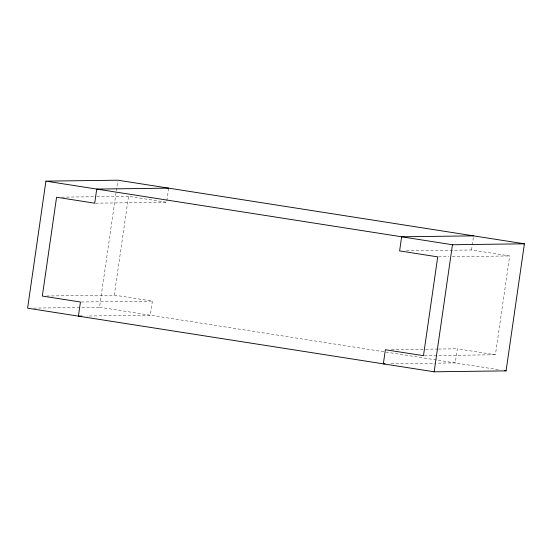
<?xml version="1.0" encoding="UTF-8"?>
<svg xmlns="http://www.w3.org/2000/svg" width="552" height="552" viewBox="0 0 552 552"><rect width="100%" height="100%" fill="white"/><g stroke="black" fill="none" stroke-linecap="round" stroke-linejoin="round"><path stroke-width="0.41" stroke-dasharray="2.76 2.07" d="M33.596 308.106L99.539 307.257L117.721 181.049M46.623 296.003L114.278 295.127L128.519 196.305L166.628 202.267L168.546 188.984M114.278 295.127L152.393 301.095L150.358 315.213L86.981 316.027M406.458 250.822L471.546 249.98L509.662 255.942L495.42 354.77L457.304 348.802L455.269 362.919L436.432 363.161M471.546 249.98L472.146 245.826M472.264 244.998L473.464 236.691M61.72 197.167L95.972 196.726M96.828 196.712L128.519 196.305M95.551 203.184L166.628 202.267M438.578 256.859L448.859 256.728M452.281 256.68L509.662 255.942M81.31 302.006L152.393 301.095M391.361 349.651L424.764 349.223M425.62 349.209L437.612 349.057M438.467 349.043L457.304 348.802M424.343 355.681L495.42 354.77M391.044 363.747L435.576 363.175M99.539 307.257L499.312 369.812"/><path stroke-width="0.83" d="M45.913 181.125L27.6 308.188L434.155 371.8L506.087 370.875L524.4 243.811L117.845 180.2L45.913 181.125L452.461 244.743L524.4 243.811M434.155 371.8L452.461 244.743M168.664 188.149L96.731 189.081L94.696 203.198L56.58 197.23L42.338 296.058L80.454 302.02L78.418 316.137L81.848 316.096M473.582 235.863L401.642 236.787L399.607 250.905L437.722 256.873L423.481 355.695L385.372 349.733L383.336 363.851L385.048 363.823M504.397 370.606L506.087 370.875"/></g></svg>
